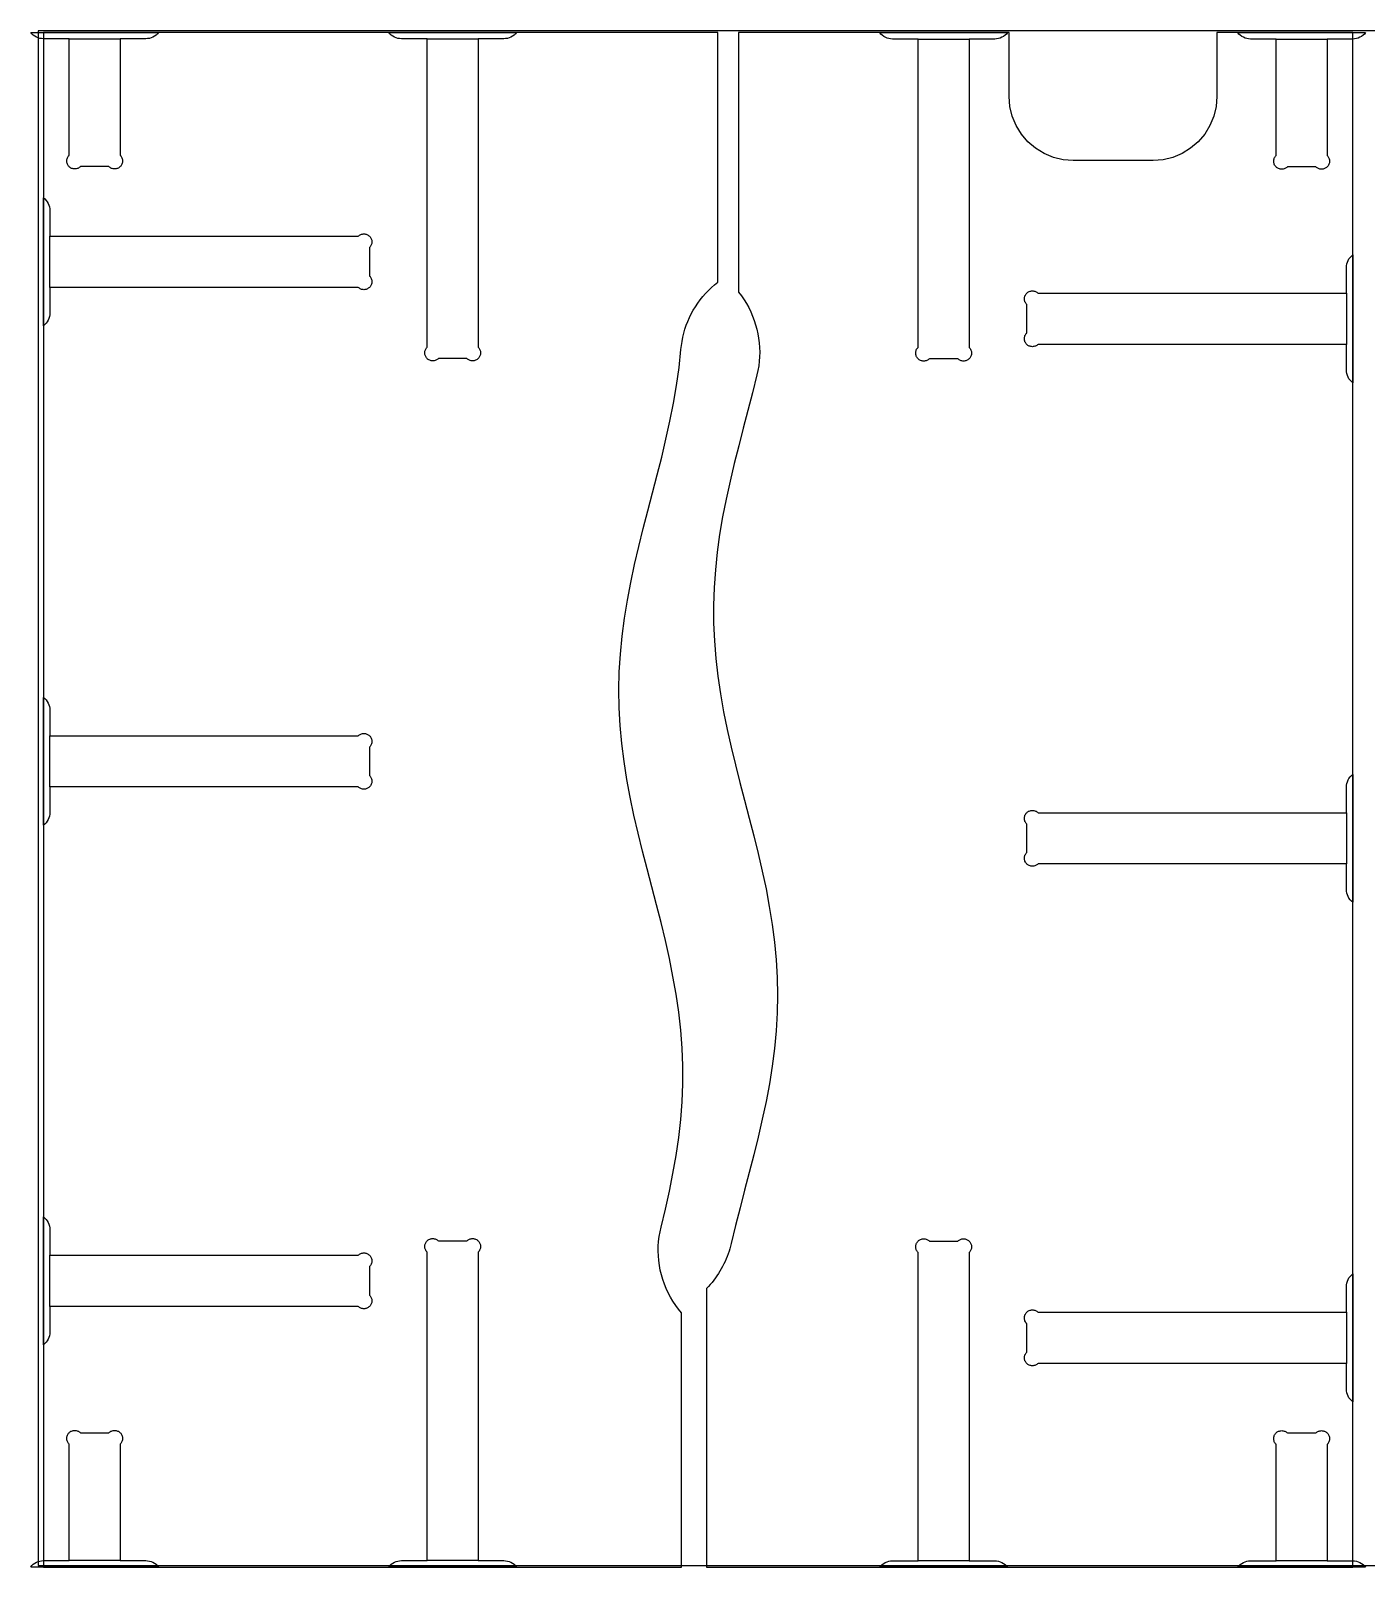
# Model space of a CAD drawing. Header units: inches. Extents: x -0.2 to 96.1, y -0.2 to 48.
# Drawn here: x -0.23 to 41.55, y -0.06 to 48 of the extents above; entities that cross this region are included whole.
import ezdxf

# ---------------------------------------------------------------- set-up
doc = ezdxf.new("R2010")
doc.units = ezdxf.units.IN
for name, color, linetype in [('BRACKET_CUTS', 1, 'Continuous'), ('BRACKET_OUTLINE', 5, 'Continuous'), ('PLYWOOD_BOUNDARY', 7, 'Continuous'), ('SHELF_OUTLINE', 3, 'Continuous')]:
    doc.layers.add(name, color=color, linetype=linetype)

msp = doc.modelspace()

# ---------------------------------------------------------------- linework, layer by layer
at = {"layer": 'BRACKET_CUTS'}
for points in [[(0.971, 47.749), (2.571, 47.749)], [(12.171, 47.749), (13.771, 47.749)], [(27.531, 47.741), (29.131, 47.741)], [(38.731, 47.741), (40.331, 47.741)], [(0.371, 39.974), (0.371, 41.574)], [(40.931, 39.791), (40.931, 38.191)], [(0.371, 24.349), (0.371, 25.949)], [(40.931, 23.541), (40.931, 21.941)], [(0.371, 8.099), (0.371, 9.699)], [(40.931, 7.916), (40.931, 6.316)], [(2.571, 0.149), (0.971, 0.149)], [(13.771, 0.149), (12.171, 0.149)], [(29.131, 0.141), (27.531, 0.141)], [(40.331, 0.141), (38.731, 0.141)]]:
    msp.add_lwpolyline(points, dxfattribs=at)
at = {"layer": 'BRACKET_OUTLINE'}
for points in [[(3.771, 47.949), (3.734, 47.905), (3.692, 47.865), (3.645, 47.831), (3.595, 47.802), (3.542, 47.779), (3.486, 47.762), (3.429, 47.752), (3.371, 47.749), (2.571, 47.749), (2.571, 44.102), (2.588, 44.084), (2.602, 44.065), (2.615, 44.044), (2.625, 44.021), (2.634, 43.998), (2.64, 43.974), (2.643, 43.95), (2.644, 43.926), (2.643, 43.901), (2.64, 43.877), (2.634, 43.853), (2.625, 43.83), (2.615, 43.808), (2.602, 43.787), (2.588, 43.767), (2.571, 43.749), (2.553, 43.732), (2.533, 43.718), (2.512, 43.705), (2.49, 43.695), (2.467, 43.686), (2.443, 43.68), (2.419, 43.677), (2.394, 43.676), (2.37, 43.677), (2.346, 43.68), (2.322, 43.686), (2.299, 43.695), (2.277, 43.705), (2.256, 43.718), (2.236, 43.732), (2.218, 43.749), (1.325, 43.749), (1.307, 43.732), (1.287, 43.718), (1.266, 43.705), (1.244, 43.695), (1.221, 43.686), (1.197, 43.68), (1.172, 43.677), (1.148, 43.676), (1.123, 43.677), (1.099, 43.68), (1.075, 43.686), (1.052, 43.695), (1.03, 43.705), (1.009, 43.718), (0.989, 43.732), (0.971, 43.749), (0.955, 43.767), (0.94, 43.787), (0.927, 43.808), (0.917, 43.83), (0.909, 43.853), (0.903, 43.877), (0.899, 43.901), (0.898, 43.926), (0.899, 43.95), (0.903, 43.974), (0.909, 43.998), (0.917, 44.021), (0.927, 44.044), (0.94, 44.065), (0.955, 44.084), (0.971, 44.102), (0.971, 47.749), (0.171, 47.749), (0.113, 47.752), (0.056, 47.762), (0.001, 47.779), (-0.052, 47.802), (-0.103, 47.831), (-0.149, 47.865), (-0.191, 47.905), (-0.229, 47.949), (3.771, 47.949)], [(14.971, 47.949), (14.934, 47.905), (14.892, 47.865), (14.845, 47.831), (14.795, 47.802), (14.742, 47.779), (14.686, 47.762), (14.629, 47.752), (14.571, 47.749), (13.771, 47.749), (13.771, 38.102), (13.788, 38.084), (13.802, 38.065), (13.815, 38.044), (13.825, 38.021), (13.834, 37.998), (13.84, 37.974), (13.843, 37.95), (13.844, 37.926), (13.843, 37.901), (13.84, 37.877), (13.834, 37.853), (13.825, 37.83), (13.815, 37.808), (13.802, 37.787), (13.788, 37.767), (13.771, 37.749), (13.753, 37.732), (13.733, 37.718), (13.712, 37.705), (13.69, 37.695), (13.667, 37.686), (13.643, 37.68), (13.619, 37.677), (13.594, 37.676), (13.57, 37.677), (13.546, 37.68), (13.522, 37.686), (13.499, 37.695), (13.477, 37.705), (13.456, 37.718), (13.436, 37.732), (13.418, 37.749), (12.525, 37.749), (12.507, 37.732), (12.487, 37.718), (12.466, 37.705), (12.444, 37.695), (12.421, 37.686), (12.397, 37.68), (12.372, 37.677), (12.348, 37.676), (12.323, 37.677), (12.299, 37.68), (12.275, 37.686), (12.252, 37.695), (12.23, 37.705), (12.209, 37.718), (12.189, 37.732), (12.171, 37.749), (12.155, 37.767), (12.14, 37.787), (12.127, 37.808), (12.117, 37.83), (12.109, 37.853), (12.103, 37.877), (12.099, 37.901), (12.098, 37.926), (12.099, 37.95), (12.103, 37.974), (12.109, 37.998), (12.117, 38.021), (12.127, 38.044), (12.14, 38.065), (12.155, 38.084), (12.171, 38.102), (12.171, 47.749), (11.371, 47.749), (11.313, 47.752), (11.256, 47.762), (11.201, 47.779), (11.148, 47.802), (11.097, 47.831), (11.051, 47.865), (11.009, 47.905), (10.971, 47.949), (14.971, 47.949)], [(30.331, 47.941), (30.293, 47.897), (30.251, 47.857), (30.204, 47.823), (30.154, 47.794), (30.101, 47.771), (30.046, 47.754), (29.988, 47.744), (29.931, 47.741), (29.131, 47.741), (29.131, 38.095), (29.147, 38.076), (29.162, 38.057), (29.174, 38.036), (29.185, 38.013), (29.193, 37.99), (29.199, 37.967), (29.203, 37.942), (29.204, 37.918), (29.203, 37.893), (29.199, 37.869), (29.193, 37.845), (29.185, 37.822), (29.174, 37.8), (29.162, 37.779), (29.147, 37.759), (29.131, 37.741), (29.112, 37.725), (29.093, 37.71), (29.072, 37.697), (29.05, 37.687), (29.026, 37.679), (29.003, 37.673), (28.978, 37.669), (28.954, 37.668), (28.929, 37.669), (28.905, 37.673), (28.881, 37.679), (28.858, 37.687), (28.836, 37.697), (28.815, 37.71), (28.795, 37.725), (28.777, 37.741), (27.884, 37.741), (27.866, 37.725), (27.846, 37.71), (27.825, 37.697), (27.803, 37.687), (27.78, 37.679), (27.756, 37.673), (27.732, 37.669), (27.707, 37.668), (27.683, 37.669), (27.659, 37.673), (27.635, 37.679), (27.612, 37.687), (27.59, 37.697), (27.569, 37.71), (27.549, 37.725), (27.531, 37.741), (27.514, 37.759), (27.5, 37.779), (27.487, 37.8), (27.476, 37.822), (27.468, 37.845), (27.462, 37.869), (27.459, 37.893), (27.457, 37.918), (27.459, 37.942), (27.462, 37.967), (27.468, 37.99), (27.476, 38.013), (27.487, 38.036), (27.5, 38.057), (27.514, 38.076), (27.531, 38.095), (27.531, 47.741), (26.731, 47.741), (26.673, 47.744), (26.616, 47.754), (26.56, 47.771), (26.507, 47.794), (26.457, 47.823), (26.41, 47.857), (26.368, 47.897), (26.331, 47.941), (30.331, 47.941)], [(41.531, 47.941), (41.493, 47.897), (41.451, 47.857), (41.404, 47.823), (41.354, 47.794), (41.301, 47.771), (41.246, 47.754), (41.188, 47.744), (41.131, 47.741), (40.331, 47.741), (40.331, 44.095), (40.347, 44.076), (40.362, 44.057), (40.374, 44.036), (40.385, 44.013), (40.393, 43.99), (40.399, 43.967), (40.403, 43.942), (40.404, 43.918), (40.403, 43.893), (40.399, 43.869), (40.393, 43.845), (40.385, 43.822), (40.374, 43.8), (40.362, 43.779), (40.347, 43.759), (40.331, 43.741), (40.312, 43.725), (40.293, 43.71), (40.272, 43.697), (40.25, 43.687), (40.226, 43.679), (40.203, 43.673), (40.178, 43.669), (40.154, 43.668), (40.129, 43.669), (40.105, 43.673), (40.081, 43.679), (40.058, 43.687), (40.036, 43.697), (40.015, 43.71), (39.995, 43.725), (39.977, 43.741), (39.084, 43.741), (39.066, 43.725), (39.046, 43.71), (39.025, 43.697), (39.003, 43.687), (38.98, 43.679), (38.956, 43.673), (38.932, 43.669), (38.907, 43.668), (38.883, 43.669), (38.859, 43.673), (38.835, 43.679), (38.812, 43.687), (38.79, 43.697), (38.769, 43.71), (38.749, 43.725), (38.731, 43.741), (38.714, 43.759), (38.7, 43.779), (38.687, 43.8), (38.676, 43.822), (38.668, 43.845), (38.662, 43.869), (38.659, 43.893), (38.657, 43.918), (38.659, 43.942), (38.662, 43.967), (38.668, 43.99), (38.676, 44.013), (38.687, 44.036), (38.7, 44.057), (38.714, 44.076), (38.731, 44.095), (38.731, 47.741), (37.931, 47.741), (37.873, 47.744), (37.816, 47.754), (37.76, 47.771), (37.707, 47.794), (37.657, 47.823), (37.61, 47.857), (37.568, 47.897), (37.531, 47.941), (41.531, 47.941)], [(0.171, 42.774), (0.215, 42.737), (0.255, 42.694), (0.29, 42.648), (0.318, 42.598), (0.341, 42.544), (0.358, 42.489), (0.368, 42.432), (0.371, 42.374), (0.371, 41.574), (10.018, 41.574), (10.036, 41.59), (10.056, 41.605), (10.077, 41.618), (10.099, 41.628), (10.122, 41.636), (10.146, 41.642), (10.17, 41.646), (10.194, 41.647), (10.219, 41.646), (10.243, 41.642), (10.267, 41.636), (10.29, 41.628), (10.312, 41.618), (10.333, 41.605), (10.353, 41.59), (10.371, 41.574), (10.388, 41.556), (10.402, 41.536), (10.415, 41.515), (10.425, 41.493), (10.434, 41.47), (10.44, 41.446), (10.443, 41.422), (10.444, 41.397), (10.443, 41.373), (10.44, 41.348), (10.434, 41.325), (10.425, 41.301), (10.415, 41.279), (10.402, 41.258), (10.388, 41.239), (10.371, 41.22), (10.371, 40.327), (10.388, 40.309), (10.402, 40.29), (10.415, 40.269), (10.425, 40.246), (10.434, 40.223), (10.44, 40.199), (10.443, 40.175), (10.444, 40.151), (10.443, 40.126), (10.44, 40.102), (10.434, 40.078), (10.425, 40.055), (10.415, 40.033), (10.402, 40.012), (10.388, 39.992), (10.371, 39.974), (10.353, 39.957), (10.333, 39.943), (10.312, 39.93), (10.29, 39.92), (10.267, 39.911), (10.243, 39.905), (10.219, 39.902), (10.194, 39.901), (10.17, 39.902), (10.146, 39.905), (10.122, 39.911), (10.099, 39.92), (10.077, 39.93), (10.056, 39.943), (10.036, 39.957), (10.018, 39.974), (0.371, 39.974), (0.371, 39.174), (0.368, 39.116), (0.358, 39.059), (0.341, 39.004), (0.318, 38.95), (0.29, 38.9), (0.255, 38.854), (0.215, 38.811), (0.171, 38.774), (0.171, 42.774)], [(41.131, 36.991), (41.086, 37.028), (41.047, 37.071), (41.012, 37.117), (40.983, 37.167), (40.961, 37.221), (40.944, 37.276), (40.934, 37.333), (40.931, 37.391), (40.931, 38.191), (31.284, 38.191), (31.266, 38.175), (31.246, 38.16), (31.225, 38.147), (31.203, 38.137), (31.18, 38.129), (31.156, 38.123), (31.132, 38.119), (31.107, 38.118), (31.083, 38.119), (31.059, 38.123), (31.035, 38.129), (31.012, 38.137), (30.99, 38.147), (30.969, 38.16), (30.949, 38.175), (30.931, 38.191), (30.914, 38.209), (30.9, 38.229), (30.887, 38.25), (30.876, 38.272), (30.868, 38.295), (30.862, 38.319), (30.859, 38.343), (30.857, 38.368), (30.859, 38.392), (30.862, 38.417), (30.868, 38.44), (30.876, 38.463), (30.887, 38.486), (30.9, 38.507), (30.914, 38.526), (30.931, 38.545), (30.931, 39.437), (30.914, 39.456), (30.9, 39.475), (30.887, 39.496), (30.876, 39.519), (30.868, 39.542), (30.862, 39.565), (30.859, 39.59), (30.857, 39.614), (30.859, 39.639), (30.862, 39.663), (30.868, 39.687), (30.876, 39.71), (30.887, 39.732), (30.9, 39.753), (30.914, 39.773), (30.931, 39.791), (30.949, 39.807), (30.969, 39.822), (30.99, 39.835), (31.012, 39.845), (31.035, 39.853), (31.059, 39.859), (31.083, 39.863), (31.107, 39.864), (31.132, 39.863), (31.156, 39.859), (31.18, 39.853), (31.203, 39.845), (31.225, 39.835), (31.246, 39.822), (31.266, 39.807), (31.284, 39.791), (40.931, 39.791), (40.931, 40.591), (40.934, 40.649), (40.944, 40.706), (40.961, 40.761), (40.983, 40.815), (41.012, 40.865), (41.047, 40.911), (41.086, 40.954), (41.131, 40.991), (41.131, 36.991)], [(0.171, 27.149), (0.215, 27.112), (0.255, 27.069), (0.29, 27.023), (0.318, 26.973), (0.341, 26.919), (0.358, 26.864), (0.368, 26.807), (0.371, 26.749), (0.371, 25.949), (10.018, 25.949), (10.036, 25.965), (10.056, 25.98), (10.077, 25.993), (10.099, 26.003), (10.122, 26.011), (10.146, 26.017), (10.17, 26.021), (10.194, 26.022), (10.219, 26.021), (10.243, 26.017), (10.267, 26.011), (10.29, 26.003), (10.312, 25.993), (10.333, 25.98), (10.353, 25.965), (10.371, 25.949), (10.388, 25.931), (10.402, 25.911), (10.415, 25.89), (10.425, 25.868), (10.434, 25.845), (10.44, 25.821), (10.443, 25.797), (10.444, 25.772), (10.443, 25.748), (10.44, 25.723), (10.434, 25.7), (10.425, 25.676), (10.415, 25.654), (10.402, 25.633), (10.388, 25.614), (10.371, 25.595), (10.371, 24.702), (10.388, 24.684), (10.402, 24.665), (10.415, 24.644), (10.425, 24.621), (10.434, 24.598), (10.44, 24.574), (10.443, 24.55), (10.444, 24.526), (10.443, 24.501), (10.44, 24.477), (10.434, 24.453), (10.425, 24.43), (10.415, 24.408), (10.402, 24.387), (10.388, 24.367), (10.371, 24.349), (10.353, 24.332), (10.333, 24.318), (10.312, 24.305), (10.29, 24.295), (10.267, 24.286), (10.243, 24.28), (10.219, 24.277), (10.194, 24.276), (10.17, 24.277), (10.146, 24.28), (10.122, 24.286), (10.099, 24.295), (10.077, 24.305), (10.056, 24.318), (10.036, 24.332), (10.018, 24.349), (0.371, 24.349), (0.371, 23.549), (0.368, 23.491), (0.358, 23.434), (0.341, 23.379), (0.318, 23.325), (0.29, 23.275), (0.255, 23.229), (0.215, 23.186), (0.171, 23.149), (0.171, 27.149)], [(41.131, 20.741), (41.086, 20.778), (41.047, 20.821), (41.012, 20.867), (40.983, 20.917), (40.961, 20.971), (40.944, 21.026), (40.934, 21.083), (40.931, 21.141), (40.931, 21.941), (31.284, 21.941), (31.266, 21.925), (31.246, 21.91), (31.225, 21.897), (31.203, 21.887), (31.18, 21.879), (31.156, 21.873), (31.132, 21.869), (31.107, 21.868), (31.083, 21.869), (31.059, 21.873), (31.035, 21.879), (31.012, 21.887), (30.99, 21.897), (30.969, 21.91), (30.949, 21.925), (30.931, 21.941), (30.914, 21.959), (30.9, 21.979), (30.887, 22), (30.876, 22.022), (30.868, 22.045), (30.862, 22.069), (30.859, 22.093), (30.857, 22.118), (30.859, 22.142), (30.862, 22.167), (30.868, 22.19), (30.876, 22.213), (30.887, 22.236), (30.9, 22.257), (30.914, 22.276), (30.931, 22.295), (30.931, 23.187), (30.914, 23.206), (30.9, 23.225), (30.887, 23.246), (30.876, 23.269), (30.868, 23.292), (30.862, 23.315), (30.859, 23.34), (30.857, 23.364), (30.859, 23.389), (30.862, 23.413), (30.868, 23.437), (30.876, 23.46), (30.887, 23.482), (30.9, 23.503), (30.914, 23.523), (30.931, 23.541), (30.949, 23.557), (30.969, 23.572), (30.99, 23.585), (31.012, 23.595), (31.035, 23.603), (31.059, 23.609), (31.083, 23.613), (31.107, 23.614), (31.132, 23.613), (31.156, 23.609), (31.18, 23.603), (31.203, 23.595), (31.225, 23.585), (31.246, 23.572), (31.266, 23.557), (31.284, 23.541), (40.931, 23.541), (40.931, 24.341), (40.934, 24.399), (40.944, 24.456), (40.961, 24.511), (40.983, 24.565), (41.012, 24.615), (41.047, 24.661), (41.086, 24.704), (41.131, 24.741), (41.131, 20.741)], [(0.171, 10.899), (0.215, 10.862), (0.255, 10.819), (0.29, 10.773), (0.318, 10.723), (0.341, 10.669), (0.358, 10.614), (0.368, 10.557), (0.371, 10.499), (0.371, 9.699), (10.018, 9.699), (10.036, 9.715), (10.056, 9.73), (10.077, 9.743), (10.099, 9.753), (10.122, 9.761), (10.146, 9.767), (10.17, 9.771), (10.194, 9.772), (10.219, 9.771), (10.243, 9.767), (10.267, 9.761), (10.29, 9.753), (10.312, 9.743), (10.333, 9.73), (10.353, 9.715), (10.371, 9.699), (10.388, 9.681), (10.402, 9.661), (10.415, 9.64), (10.425, 9.618), (10.434, 9.595), (10.44, 9.571), (10.443, 9.547), (10.444, 9.522), (10.443, 9.498), (10.44, 9.473), (10.434, 9.45), (10.425, 9.426), (10.415, 9.404), (10.402, 9.383), (10.388, 9.364), (10.371, 9.345), (10.371, 8.452), (10.388, 8.434), (10.402, 8.415), (10.415, 8.394), (10.425, 8.371), (10.434, 8.348), (10.44, 8.324), (10.443, 8.3), (10.444, 8.276), (10.443, 8.251), (10.44, 8.227), (10.434, 8.203), (10.425, 8.18), (10.415, 8.158), (10.402, 8.137), (10.388, 8.117), (10.371, 8.099), (10.353, 8.082), (10.333, 8.068), (10.312, 8.055), (10.29, 8.045), (10.267, 8.036), (10.243, 8.03), (10.219, 8.027), (10.194, 8.026), (10.17, 8.027), (10.146, 8.03), (10.122, 8.036), (10.099, 8.045), (10.077, 8.055), (10.056, 8.068), (10.036, 8.082), (10.018, 8.099), (0.371, 8.099), (0.371, 7.299), (0.368, 7.241), (0.358, 7.184), (0.341, 7.129), (0.318, 7.075), (0.29, 7.025), (0.255, 6.979), (0.215, 6.936), (0.171, 6.899), (0.171, 10.899)], [(10.971, -0.051), (11.009, -0.007), (11.051, 0.033), (11.097, 0.067), (11.148, 0.096), (11.201, 0.119), (11.256, 0.136), (11.313, 0.146), (11.371, 0.149), (12.171, 0.149), (12.171, 9.795), (12.155, 9.814), (12.14, 9.833), (12.127, 9.854), (12.117, 9.876), (12.109, 9.9), (12.103, 9.923), (12.099, 9.948), (12.098, 9.972), (12.099, 9.997), (12.103, 10.021), (12.109, 10.045), (12.117, 10.068), (12.127, 10.09), (12.14, 10.111), (12.155, 10.131), (12.171, 10.149), (12.189, 10.165), (12.209, 10.18), (12.23, 10.193), (12.252, 10.203), (12.275, 10.211), (12.299, 10.217), (12.323, 10.221), (12.348, 10.222), (12.372, 10.221), (12.397, 10.217), (12.421, 10.211), (12.444, 10.203), (12.466, 10.193), (12.487, 10.18), (12.507, 10.165), (12.525, 10.149), (13.418, 10.149), (13.436, 10.165), (13.456, 10.18), (13.477, 10.193), (13.499, 10.203), (13.522, 10.211), (13.546, 10.217), (13.57, 10.221), (13.594, 10.222), (13.619, 10.221), (13.643, 10.217), (13.667, 10.211), (13.69, 10.203), (13.712, 10.193), (13.733, 10.18), (13.753, 10.165), (13.771, 10.149), (13.788, 10.131), (13.802, 10.111), (13.815, 10.09), (13.825, 10.068), (13.834, 10.045), (13.84, 10.021), (13.843, 9.997), (13.844, 9.972), (13.843, 9.948), (13.84, 9.923), (13.834, 9.9), (13.825, 9.876), (13.815, 9.854), (13.802, 9.833), (13.788, 9.814), (13.771, 9.795), (13.771, 0.149), (14.571, 0.149), (14.629, 0.146), (14.686, 0.136), (14.742, 0.119), (14.795, 0.096), (14.845, 0.067), (14.892, 0.033), (14.934, -0.007), (14.971, -0.051), (10.971, -0.051)], [(26.331, -0.059), (26.368, -0.015), (26.41, 0.025), (26.457, 0.059), (26.507, 0.088), (26.56, 0.111), (26.616, 0.128), (26.673, 0.138), (26.731, 0.141), (27.531, 0.141), (27.531, 9.787), (27.514, 9.806), (27.5, 9.825), (27.487, 9.846), (27.476, 9.869), (27.468, 9.892), (27.462, 9.915), (27.459, 9.94), (27.457, 9.964), (27.459, 9.989), (27.462, 10.013), (27.468, 10.037), (27.476, 10.06), (27.487, 10.082), (27.5, 10.103), (27.514, 10.123), (27.531, 10.141), (27.549, 10.157), (27.569, 10.172), (27.59, 10.185), (27.612, 10.195), (27.635, 10.203), (27.659, 10.209), (27.683, 10.213), (27.707, 10.214), (27.732, 10.213), (27.756, 10.209), (27.78, 10.203), (27.803, 10.195), (27.825, 10.185), (27.846, 10.172), (27.866, 10.157), (27.884, 10.141), (28.777, 10.141), (28.795, 10.157), (28.815, 10.172), (28.836, 10.185), (28.858, 10.195), (28.881, 10.203), (28.905, 10.209), (28.929, 10.213), (28.954, 10.214), (28.978, 10.213), (29.003, 10.209), (29.026, 10.203), (29.05, 10.195), (29.072, 10.185), (29.093, 10.172), (29.112, 10.157), (29.131, 10.141), (29.147, 10.123), (29.162, 10.103), (29.174, 10.082), (29.185, 10.06), (29.193, 10.037), (29.199, 10.013), (29.203, 9.989), (29.204, 9.964), (29.203, 9.94), (29.199, 9.915), (29.193, 9.892), (29.185, 9.869), (29.174, 9.846), (29.162, 9.825), (29.147, 9.806), (29.131, 9.787), (29.131, 0.141), (29.931, 0.141), (29.988, 0.138), (30.046, 0.128), (30.101, 0.111), (30.154, 0.088), (30.204, 0.059), (30.251, 0.025), (30.293, -0.015), (30.331, -0.059), (26.331, -0.059)], [(41.131, 5.116), (41.086, 5.153), (41.047, 5.196), (41.012, 5.242), (40.983, 5.292), (40.961, 5.346), (40.944, 5.401), (40.934, 5.458), (40.931, 5.516), (40.931, 6.316), (31.284, 6.316), (31.266, 6.3), (31.246, 6.285), (31.225, 6.272), (31.203, 6.262), (31.18, 6.254), (31.156, 6.248), (31.132, 6.244), (31.107, 6.243), (31.083, 6.244), (31.059, 6.248), (31.035, 6.254), (31.012, 6.262), (30.99, 6.272), (30.969, 6.285), (30.949, 6.3), (30.931, 6.316), (30.914, 6.334), (30.9, 6.354), (30.887, 6.375), (30.876, 6.397), (30.868, 6.42), (30.862, 6.444), (30.859, 6.468), (30.857, 6.493), (30.859, 6.517), (30.862, 6.542), (30.868, 6.565), (30.876, 6.588), (30.887, 6.611), (30.9, 6.632), (30.914, 6.651), (30.931, 6.67), (30.931, 7.562), (30.914, 7.581), (30.9, 7.6), (30.887, 7.621), (30.876, 7.644), (30.868, 7.667), (30.862, 7.69), (30.859, 7.715), (30.857, 7.739), (30.859, 7.764), (30.862, 7.788), (30.868, 7.812), (30.876, 7.835), (30.887, 7.857), (30.9, 7.878), (30.914, 7.898), (30.931, 7.916), (30.949, 7.932), (30.969, 7.947), (30.99, 7.96), (31.012, 7.97), (31.035, 7.978), (31.059, 7.984), (31.083, 7.988), (31.107, 7.989), (31.132, 7.988), (31.156, 7.984), (31.18, 7.978), (31.203, 7.97), (31.225, 7.96), (31.246, 7.947), (31.266, 7.932), (31.284, 7.916), (40.931, 7.916), (40.931, 8.716), (40.934, 8.774), (40.944, 8.831), (40.961, 8.886), (40.983, 8.94), (41.012, 8.99), (41.047, 9.036), (41.086, 9.079), (41.131, 9.116), (41.131, 5.116)], [(-0.229, -0.051), (-0.191, -0.007), (-0.149, 0.033), (-0.103, 0.067), (-0.052, 0.096), (0.001, 0.119), (0.056, 0.136), (0.113, 0.146), (0.171, 0.149), (0.971, 0.149), (0.971, 3.795), (0.955, 3.814), (0.94, 3.833), (0.927, 3.854), (0.917, 3.876), (0.909, 3.9), (0.903, 3.923), (0.899, 3.948), (0.898, 3.972), (0.899, 3.997), (0.903, 4.021), (0.909, 4.045), (0.917, 4.068), (0.927, 4.09), (0.94, 4.111), (0.955, 4.131), (0.971, 4.149), (0.989, 4.165), (1.009, 4.18), (1.03, 4.193), (1.052, 4.203), (1.075, 4.211), (1.099, 4.217), (1.123, 4.221), (1.148, 4.222), (1.172, 4.221), (1.197, 4.217), (1.221, 4.211), (1.244, 4.203), (1.266, 4.193), (1.287, 4.18), (1.307, 4.165), (1.325, 4.149), (2.218, 4.149), (2.236, 4.165), (2.256, 4.18), (2.277, 4.193), (2.299, 4.203), (2.322, 4.211), (2.346, 4.217), (2.37, 4.221), (2.394, 4.222), (2.419, 4.221), (2.443, 4.217), (2.467, 4.211), (2.49, 4.203), (2.512, 4.193), (2.533, 4.18), (2.553, 4.165), (2.571, 4.149), (2.588, 4.131), (2.602, 4.111), (2.615, 4.09), (2.625, 4.068), (2.634, 4.045), (2.64, 4.021), (2.643, 3.997), (2.644, 3.972), (2.643, 3.948), (2.64, 3.923), (2.634, 3.9), (2.625, 3.876), (2.615, 3.854), (2.602, 3.833), (2.588, 3.814), (2.571, 3.795), (2.571, 0.149), (3.371, 0.149), (3.429, 0.146), (3.486, 0.136), (3.542, 0.119), (3.595, 0.096), (3.645, 0.067), (3.692, 0.033), (3.734, -0.007), (3.771, -0.051), (-0.229, -0.051)], [(37.531, -0.059), (37.568, -0.015), (37.61, 0.025), (37.657, 0.059), (37.707, 0.088), (37.76, 0.111), (37.816, 0.128), (37.873, 0.138), (37.931, 0.141), (38.731, 0.141), (38.731, 3.787), (38.714, 3.806), (38.7, 3.825), (38.687, 3.846), (38.676, 3.869), (38.668, 3.892), (38.662, 3.915), (38.659, 3.94), (38.657, 3.964), (38.659, 3.989), (38.662, 4.013), (38.668, 4.037), (38.676, 4.06), (38.687, 4.082), (38.7, 4.103), (38.714, 4.123), (38.731, 4.141), (38.749, 4.157), (38.769, 4.172), (38.79, 4.185), (38.812, 4.195), (38.835, 4.203), (38.859, 4.209), (38.883, 4.213), (38.907, 4.214), (38.932, 4.213), (38.956, 4.209), (38.98, 4.203), (39.003, 4.195), (39.025, 4.185), (39.046, 4.172), (39.066, 4.157), (39.084, 4.141), (39.977, 4.141), (39.995, 4.157), (40.015, 4.172), (40.036, 4.185), (40.058, 4.195), (40.081, 4.203), (40.105, 4.209), (40.129, 4.213), (40.154, 4.214), (40.178, 4.213), (40.203, 4.209), (40.226, 4.203), (40.25, 4.195), (40.272, 4.185), (40.293, 4.172), (40.312, 4.157), (40.331, 4.141), (40.347, 4.123), (40.362, 4.103), (40.374, 4.082), (40.385, 4.06), (40.393, 4.037), (40.399, 4.013), (40.403, 3.989), (40.404, 3.964), (40.403, 3.94), (40.399, 3.915), (40.393, 3.892), (40.385, 3.869), (40.374, 3.846), (40.362, 3.825), (40.347, 3.806), (40.331, 3.787), (40.331, 0.141), (41.131, 0.141), (41.188, 0.138), (41.246, 0.128), (41.301, 0.111), (41.354, 0.088), (41.404, 0.059), (41.451, 0.025), (41.493, -0.015), (41.531, -0.059), (37.531, -0.059)]]:
    msp.add_lwpolyline(points, close=True, dxfattribs=at)
at = {"layer": 'PLYWOOD_BOUNDARY'}
msp.add_lwpolyline([(0, 0), (96, 0), (96, 48), (0, 48), (0, 0)], close=True, dxfattribs=at)
at = {"layer": 'SHELF_OUTLINE'}
for points in [[(0.171, 47.949), (0.171, -0.051), (20.134, -0.051), (20.134, 7.895), (20.134, 7.895), (20.038, 8.012), (19.948, 8.133), (19.864, 8.259), (19.787, 8.389), (19.716, 8.522), (19.652, 8.659), (19.595, 8.799), (19.546, 8.942), (19.503, 9.087), (19.468, 9.233), (19.44, 9.382), (19.42, 9.532), (19.407, 9.682), (19.402, 9.833), (19.405, 9.984), (19.415, 10.135), (19.432, 10.285), (19.458, 10.434), (19.49, 10.581), (19.49, 10.581), (19.625, 11.141), (19.751, 11.701), (19.864, 12.262), (19.962, 12.822), (20.043, 13.382), (20.105, 13.942), (20.147, 14.502), (20.169, 15.062), (20.168, 15.622), (20.147, 16.182), (20.105, 16.743), (20.042, 17.303), (19.961, 17.863), (19.863, 18.423), (19.75, 18.983), (19.625, 19.543), (19.489, 20.103), (19.348, 20.663), (19.202, 21.224), (19.055, 21.784), (18.912, 22.344), (18.773, 22.904), (18.643, 23.464), (18.525, 24.024), (18.42, 24.584), (18.332, 25.144), (18.262, 25.704), (18.211, 26.265), (18.18, 26.825), (18.171, 27.385), (18.184, 27.945), (18.217, 28.505), (18.271, 29.065), (18.345, 29.625), (18.436, 30.185), (18.543, 30.746), (18.663, 31.306), (18.795, 31.866), (18.934, 32.426), (19.079, 32.986), (19.225, 33.546), (19.37, 34.106), (19.511, 34.666), (19.645, 35.227), (19.769, 35.787), (19.879, 36.347), (19.975, 36.907), (20.053, 37.467), (20.113, 38.027), (20.113, 38.027), (20.127, 38.156), (20.147, 38.285), (20.172, 38.412), (20.203, 38.539), (20.239, 38.664), (20.281, 38.787), (20.328, 38.908), (20.38, 39.027), (20.437, 39.144), (20.5, 39.258), (20.567, 39.369), (20.639, 39.477), (20.715, 39.583), (20.797, 39.684), (20.882, 39.782), (20.971, 39.876), (21.065, 39.967), (21.162, 40.053), (21.263, 40.135), (21.263, 47.949), (0.171, 47.949)], [(41.131, -0.059), (41.131, 47.941), (36.881, 47.941), (36.881, 45.941), (36.856, 45.628), (36.783, 45.323), (36.663, 45.033), (36.499, 44.765), (36.295, 44.527), (36.056, 44.323), (35.789, 44.159), (35.499, 44.039), (35.194, 43.966), (34.881, 43.941), (32.381, 43.941), (32.068, 43.966), (31.763, 44.039), (31.473, 44.159), (31.205, 44.323), (30.966, 44.527), (30.763, 44.765), (30.599, 45.033), (30.479, 45.323), (30.405, 45.628), (30.381, 45.941), (30.381, 47.941), (21.916, 47.941), (21.916, 39.822), (21.916, 39.822), (22.004, 39.707), (22.086, 39.588), (22.162, 39.465), (22.233, 39.339), (22.297, 39.209), (22.354, 39.076), (22.406, 38.941), (22.45, 38.804), (22.488, 38.664), (22.52, 38.523), (22.544, 38.381), (22.562, 38.237), (22.572, 38.093), (22.576, 37.949), (22.573, 37.804), (22.562, 37.66), (22.545, 37.517), (22.521, 37.374), (22.49, 37.233), (22.49, 37.233), (22.352, 36.679), (22.208, 36.124), (22.063, 35.57), (21.92, 35.016), (21.78, 34.461), (21.649, 33.907), (21.527, 33.353), (21.418, 32.798), (21.324, 32.244), (21.247, 31.69), (21.189, 31.135), (21.15, 30.581), (21.132, 30.027), (21.135, 29.472), (21.159, 28.918), (21.203, 28.364), (21.267, 27.81), (21.349, 27.255), (21.447, 26.701), (21.56, 26.147), (21.685, 25.592), (21.819, 25.038), (21.96, 24.484), (22.104, 23.929), (22.249, 23.375), (22.391, 22.821), (22.528, 22.266), (22.657, 21.712), (22.774, 21.158), (22.878, 20.604), (22.966, 20.049), (23.037, 19.495), (23.088, 18.941), (23.12, 18.386), (23.131, 17.832), (23.12, 17.278), (23.089, 16.723), (23.038, 16.169), (22.967, 15.615), (22.879, 15.06), (22.776, 14.506), (22.659, 13.952), (22.53, 13.398), (22.393, 12.843), (22.251, 12.289), (22.106, 11.735), (21.962, 11.18), (21.821, 10.626), (21.687, 10.072), (21.687, 10.072), (21.666, 9.989), (21.643, 9.906), (21.618, 9.824), (21.59, 9.743), (21.56, 9.663), (21.527, 9.584), (21.493, 9.505), (21.456, 9.428), (21.417, 9.352), (21.376, 9.277), (21.332, 9.203), (21.287, 9.13), (21.239, 9.059), (21.19, 8.989), (21.138, 8.92), (21.085, 8.853), (21.03, 8.788), (20.973, 8.724), (20.914, 8.662), (20.914, -0.059), (41.131, -0.059)]]:
    msp.add_lwpolyline(points, close=True, dxfattribs=at)

doc.saveas('drawing.dxf')
